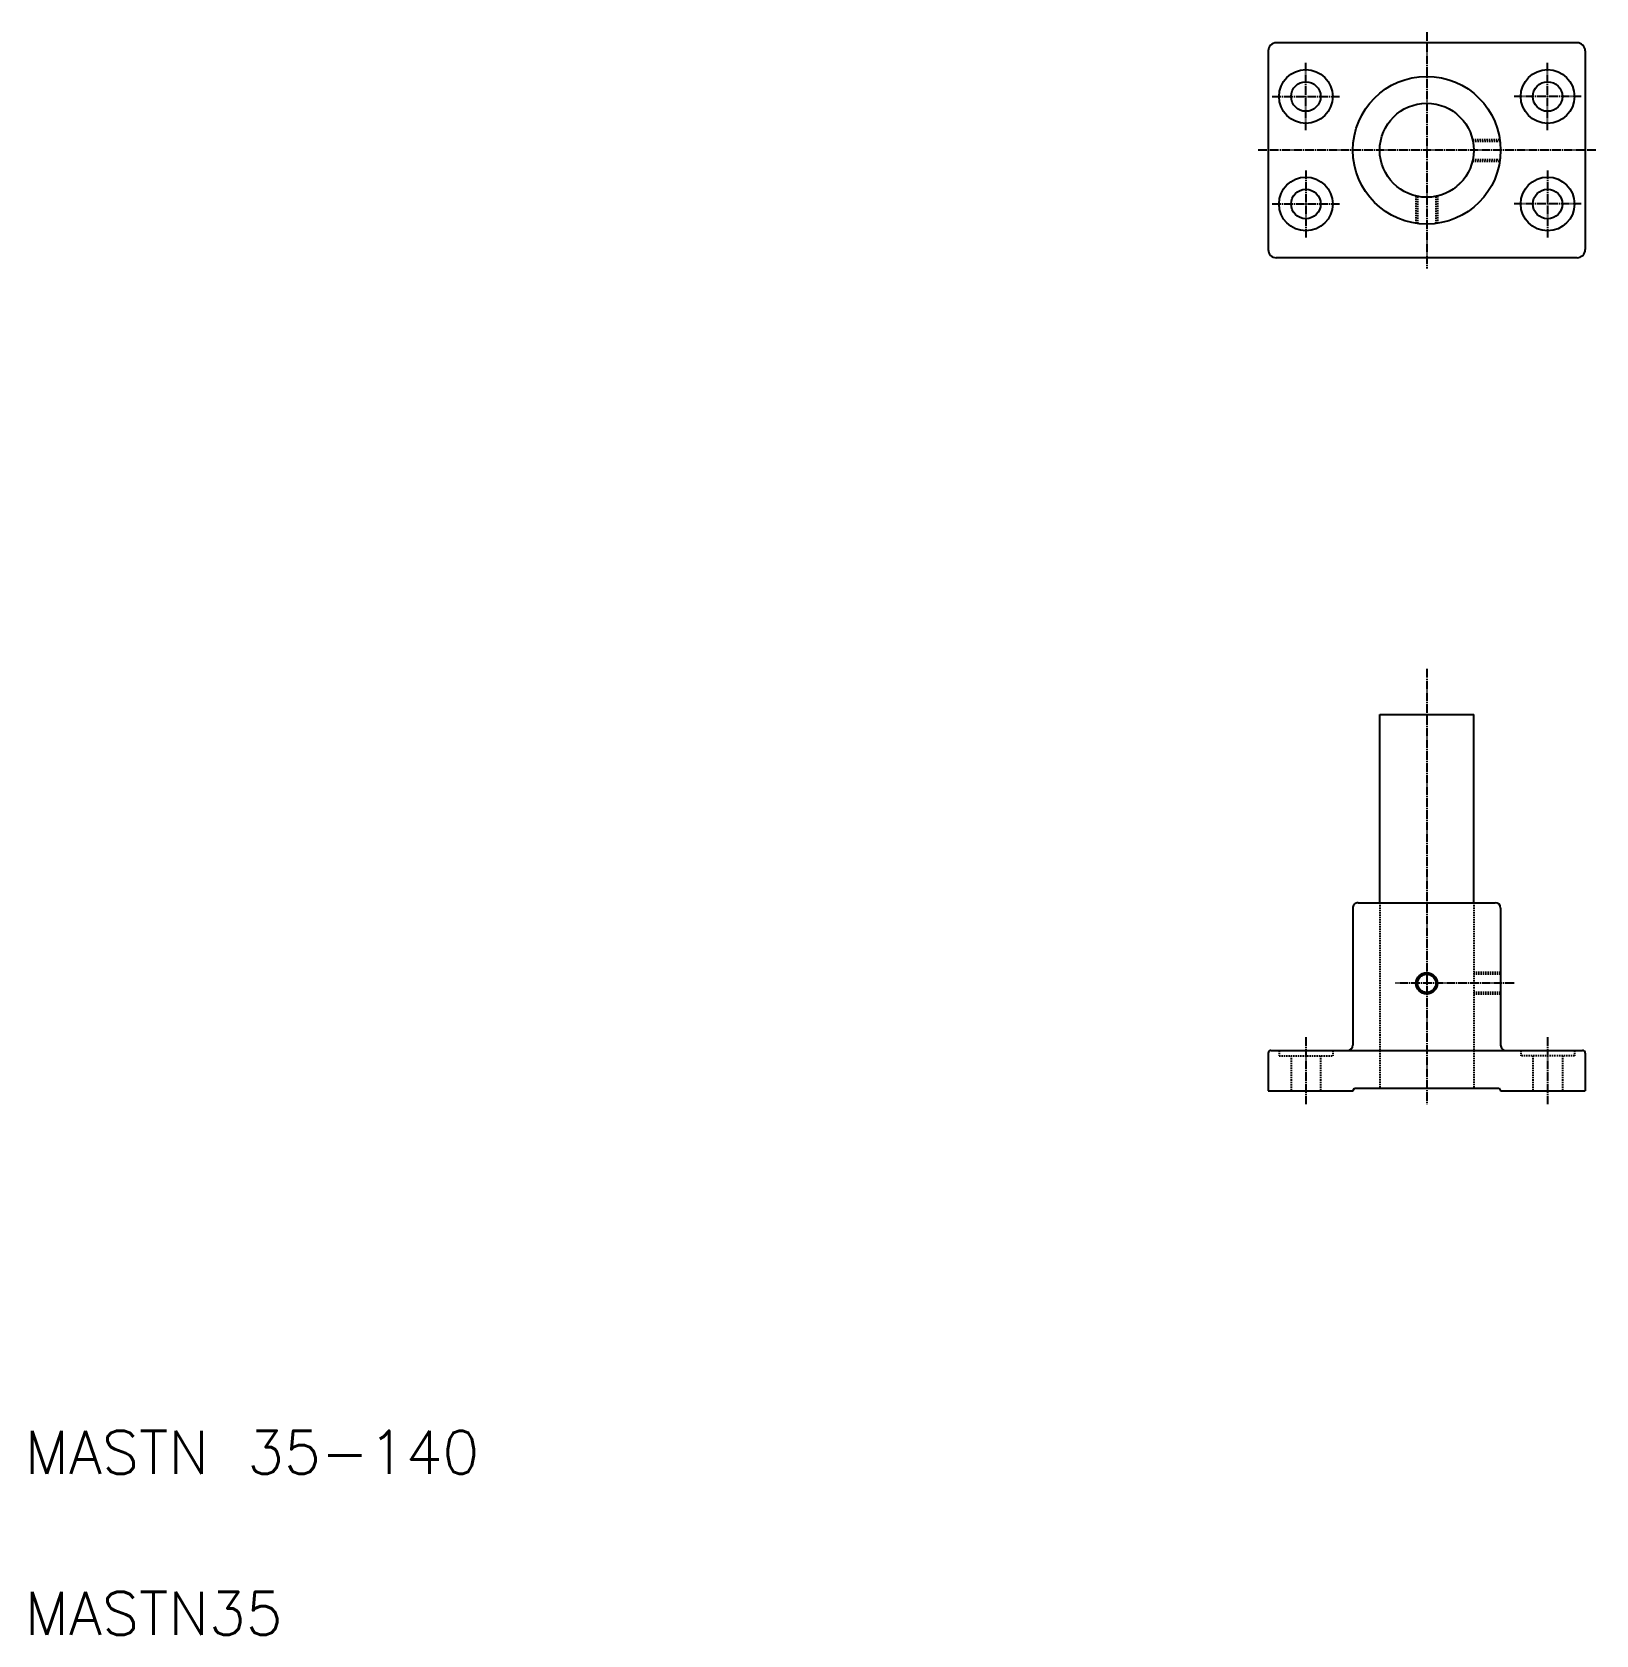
# Model space of a CAD drawing. Extents: x 43 to 625, y 40 to 637.
import ezdxf

# ---------------------------------------------------------------- set-up
doc = ezdxf.new("R2010")
doc.units = 0
doc.header["$LTSCALE"] = 0.25
doc.linetypes.add('CENTER', pattern=[17.5, 13, -1.5, 1.5, -1.5])
doc.linetypes.add('DASHED', pattern=[3.5, 2, -1.5])
doc.layers.get('0').update_dxf_attribs({"linetype": 'CONTINUOUS'})
doc.layers.add('CENTER', color=1, linetype='CENTER')
doc.styles.get("Standard").update_dxf_attribs({"font": 'txt', "bigfont": 'BIGFONT'})

msp = doc.modelspace()

# ---------------------------------------------------------------- linework, layer by layer
for p, q in [((617.97, 632.68), (505.97, 632.68)), ((502.97, 629.68), (502.97, 555.68)), ((620.97, 629.68), (620.97, 555.68)), ((581.54, 596.68), (581.54, 596.68)), ((584.09, 596.68), (584.09, 596.68)), ((617.97, 552.68), (505.97, 552.68)), ((544.47, 312.58), (544.47, 382.58)), ((544.47, 382.58), (579.47, 382.58)), ((579.47, 312.58), (579.47, 382.58)), ((534.47, 310.58), (534.47, 259.58)), ((536.47, 312.58), (587.47, 312.58)), ((589.47, 310.58), (589.47, 259.58)), ((502.97, 256.58), (502.97, 242.58)), ((503.97, 257.58), (619.97, 257.58)), ((620.97, 256.58), (620.97, 242.58)), ((502.97, 242.58), (534.47, 242.58)), ((534.47, 242.58), (535.04, 243.58)), ((535.04, 243.58), (588.89, 243.58)), ((588.89, 243.58), (589.47, 242.58)), ((589.47, 242.58), (620.97, 242.58))]:
    msp.add_line(p, q)
at = {"color": 3, "linetype": 'DASHED'}
for p, q in [((579, 596.68), (589.17, 596.68)), ((579.13, 596.08), (589.25, 596.08)), ((579, 588.68), (589.17, 588.68)), ((579.13, 589.28), (589.25, 589.28)), ((573.48, 579.5), (575.14, 581.16)), ((557.97, 575.64), (557.97, 565.47)), ((558.57, 575.51), (558.57, 565.39)), ((565.37, 575.51), (565.37, 565.39)), ((565.97, 575.64), (565.97, 565.47)), ((544.47, 312.58), (544.47, 243.58)), ((579.47, 312.58), (579.47, 243.58)), ((589.47, 286.58), (579.47, 286.58)), ((589.47, 285.98), (579.47, 285.98)), ((589.47, 279.18), (579.47, 279.18)), ((589.47, 278.58), (579.47, 278.58)), ((506.97, 257.58), (506.97, 255.58)), ((526.97, 257.58), (526.97, 255.58)), ((596.97, 257.58), (596.97, 255.58)), ((616.97, 257.58), (616.97, 255.58)), ((506.97, 255.58), (526.97, 255.58)), ((511.47, 255.58), (511.47, 242.58)), ((522.47, 255.58), (522.47, 242.58)), ((616.97, 255.58), (596.97, 255.58)), ((601.47, 255.58), (601.47, 242.58)), ((612.47, 255.58), (612.47, 242.58))]:
    msp.add_line(p, q, dxfattribs=at)
for centre, radius in [((516.97, 612.68), 10), ((606.97, 612.68), 10), ((516.97, 612.68), 5.5), ((561.97, 592.68), 27.5), ((606.97, 612.68), 5.5), ((561.97, 592.68), 17.5), ((516.97, 572.68), 10), ((606.97, 572.68), 10), ((516.97, 572.68), 5.5), ((606.97, 572.68), 5.5), ((561.97, 282.58), 3.4)]:
    msp.add_circle(centre, radius)
at = {"color": 3}
msp.add_circle((561.97, 282.58), 4, dxfattribs=at)
for centre, radius, start, end in [((505.97, 629.68), 3, 90, 180.00001), ((617.97, 629.68), 3, 0, 90), ((505.97, 555.68), 3, 179.99999, 270), ((617.97, 555.68), 3, 270, 0), ((536.47, 310.58), 2, 90, 180.00001), ((587.47, 310.58), 2, 0, 90), ((503.97, 256.58), 1, 90, 180.00001), ((532.47, 259.58), 2, 270, 0), ((591.47, 259.58), 2, 179.99999, 270), ((619.97, 256.58), 1, 0, 90)]:
    msp.add_arc(centre, radius, start, end)
at = {"layer": 'CENTER', "color": 1, "linetype": 'CENTER'}
for p, q in [((561.97, 636.68), (561.97, 548.68)), ((516.97, 600.18), (516.97, 625.18)), ((606.97, 600.18), (606.97, 625.18)), ((504.47, 612.68), (529.47, 612.68)), ((619.47, 612.68), (594.47, 612.68)), ((624.97, 592.68), (498.97, 592.68)), ((516.97, 585.18), (516.97, 560.18)), ((606.97, 585.18), (606.97, 560.18)), ((504.47, 572.68), (529.47, 572.68)), ((619.47, 572.68), (594.47, 572.68)), ((561.97, 399.6), (561.97, 237.58)), ((594.47, 282.58), (550.37, 282.58)), ((516.97, 262.58), (516.97, 237.58)), ((606.97, 262.58), (606.97, 237.58))]:
    msp.add_line(p, q, dxfattribs=at)

# ---------------------------------------------------------------- texts
for s, p in [('MASTN 35-140', (40, 100)), ('MASTN35', (40, 40))]:
    msp.add_text(s, height=16).set_placement(p)

doc.saveas('drawing.dxf')
